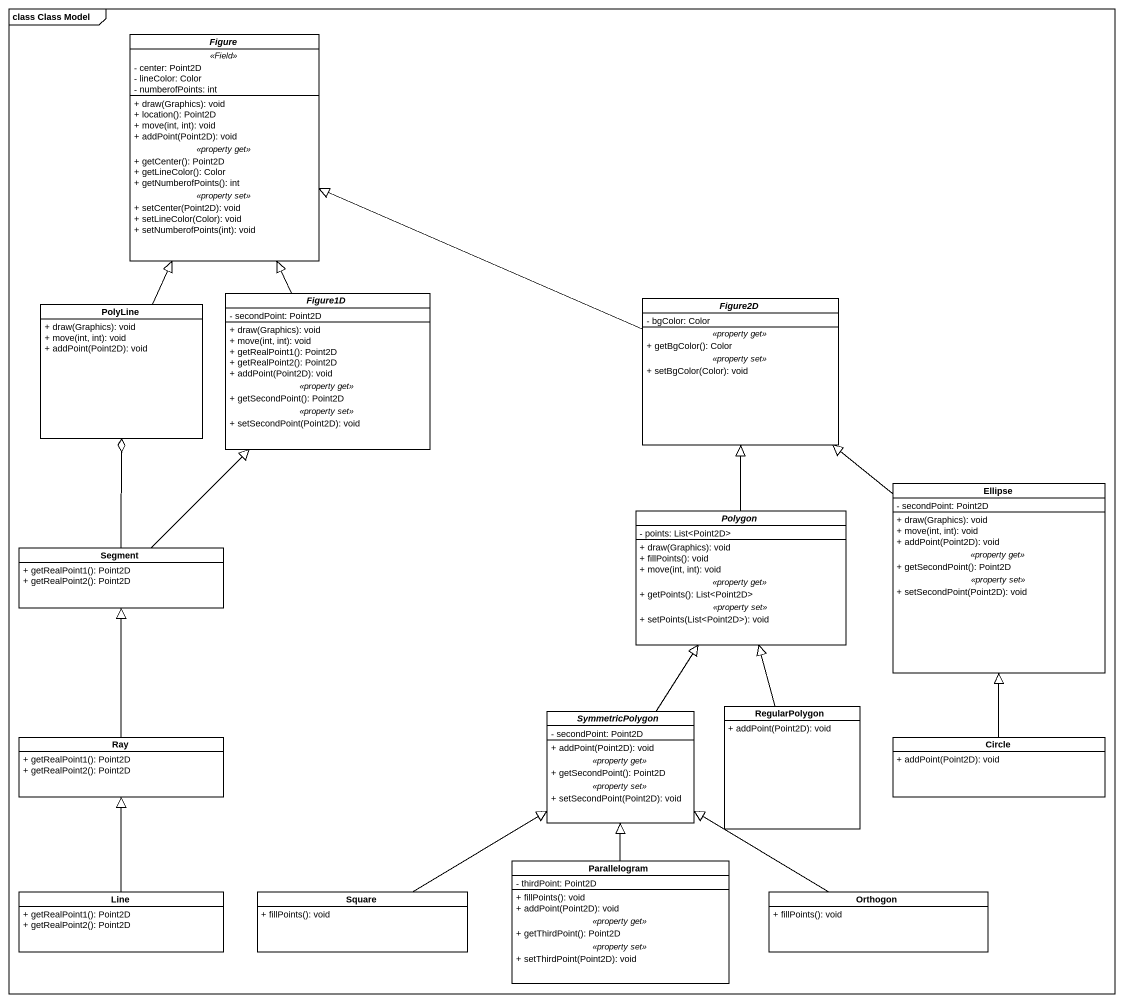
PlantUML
@startuml
mainframe class Class Model
hide circle
hide empty members
skinparam classAttributeIconSize 0
abstract class Figure {
  .. <<Field>> ..
  - center: Point2D
  - lineColor: Color
  - numberofPoints: int
  --
  + draw(Graphics): void
  + location(): Point2D
  + move(int, int): void
  + addPoint(Point2D): void
  .. <<property get>> ..
  + getCenter(): Point2D
  + getLineColor(): Color
  + getNumberofPoints(): int
  .. <<property set>> ..
  + setCenter(Point2D): void
  + setLineColor(Color): void
  + setNumberofPoints(int): void
}
abstract class Figure1D {
  - secondPoint: Point2D
  --
  + draw(Graphics): void
  + move(int, int): void
  + getRealPoint1(): Point2D
  + getRealPoint2(): Point2D
  + addPoint(Point2D): void
  .. <<property get>> ..
  + getSecondPoint(): Point2D
  .. <<property set>> ..
  + setSecondPoint(Point2D): void
}
abstract class Figure2D {
  - bgColor: Color
  .. <<property get>> ..
  + getBgColor(): Color
  .. <<property set>> ..
  + setBgColor(Color): void
}
class PolyLine {
  + draw(Graphics): void
  + move(int, int): void
  + addPoint(Point2D): void
}
class Ellipse {
  - secondPoint: Point2D
  --
  + draw(Graphics): void
  + move(int, int): void
  + addPoint(Point2D): void
  .. <<property get>> ..
  + getSecondPoint(): Point2D
  .. <<property set>> ..
  + setSecondPoint(Point2D): void
}
abstract class Polygon {
  - points: List<Point2D>
  --
  + draw(Graphics): void
  + fillPoints(): void
  + move(int, int): void
  .. <<property get>> ..
  + getPoints(): List<Point2D>
  .. <<property set>> ..
  + setPoints(List<Point2D>): void
}
class Segment {
  + getRealPoint1(): Point2D
  + getRealPoint2(): Point2D
}
abstract class SymmetricPolygon {
  - secondPoint: Point2D
  --
  + addPoint(Point2D): void
  .. <<property get>> ..
  + getSecondPoint(): Point2D
  .. <<property set>> ..
  + setSecondPoint(Point2D): void
}
class RegularPolygon {
  + addPoint(Point2D): void
}
class Ray {
  + getRealPoint1(): Point2D
  + getRealPoint2(): Point2D
}
class "Circle" as Circle_ {
  + addPoint(Point2D): void
}
class Parallelogram {
  - thirdPoint: Point2D
  --
  + fillPoints(): void
  + addPoint(Point2D): void
  .. <<property get>> ..
  + getThirdPoint(): Point2D
  .. <<property set>> ..
  + setThirdPoint(Point2D): void
}
class Line {
  + getRealPoint1(): Point2D
  + getRealPoint2(): Point2D
}
class Square {
  + fillPoints(): void
}
class Orthogon {
  + fillPoints(): void
}
Figure1D -up-|> Figure
Figure2D -left-|> Figure
PolyLine -up-|> Figure
Ellipse -up-|> Figure2D
Polygon -up-|> Figure2D
Segment -up-|> Figure1D
Segment -up-o PolyLine
SymmetricPolygon -up-|> Polygon
RegularPolygon -up-|> Polygon
Ray -up-|> Segment
Circle_ -up-|> Ellipse
Parallelogram -up-|> SymmetricPolygon
Line -up-|> Ray
Square -up-|> SymmetricPolygon
Orthogon -up-|> SymmetricPolygon
@enduml
